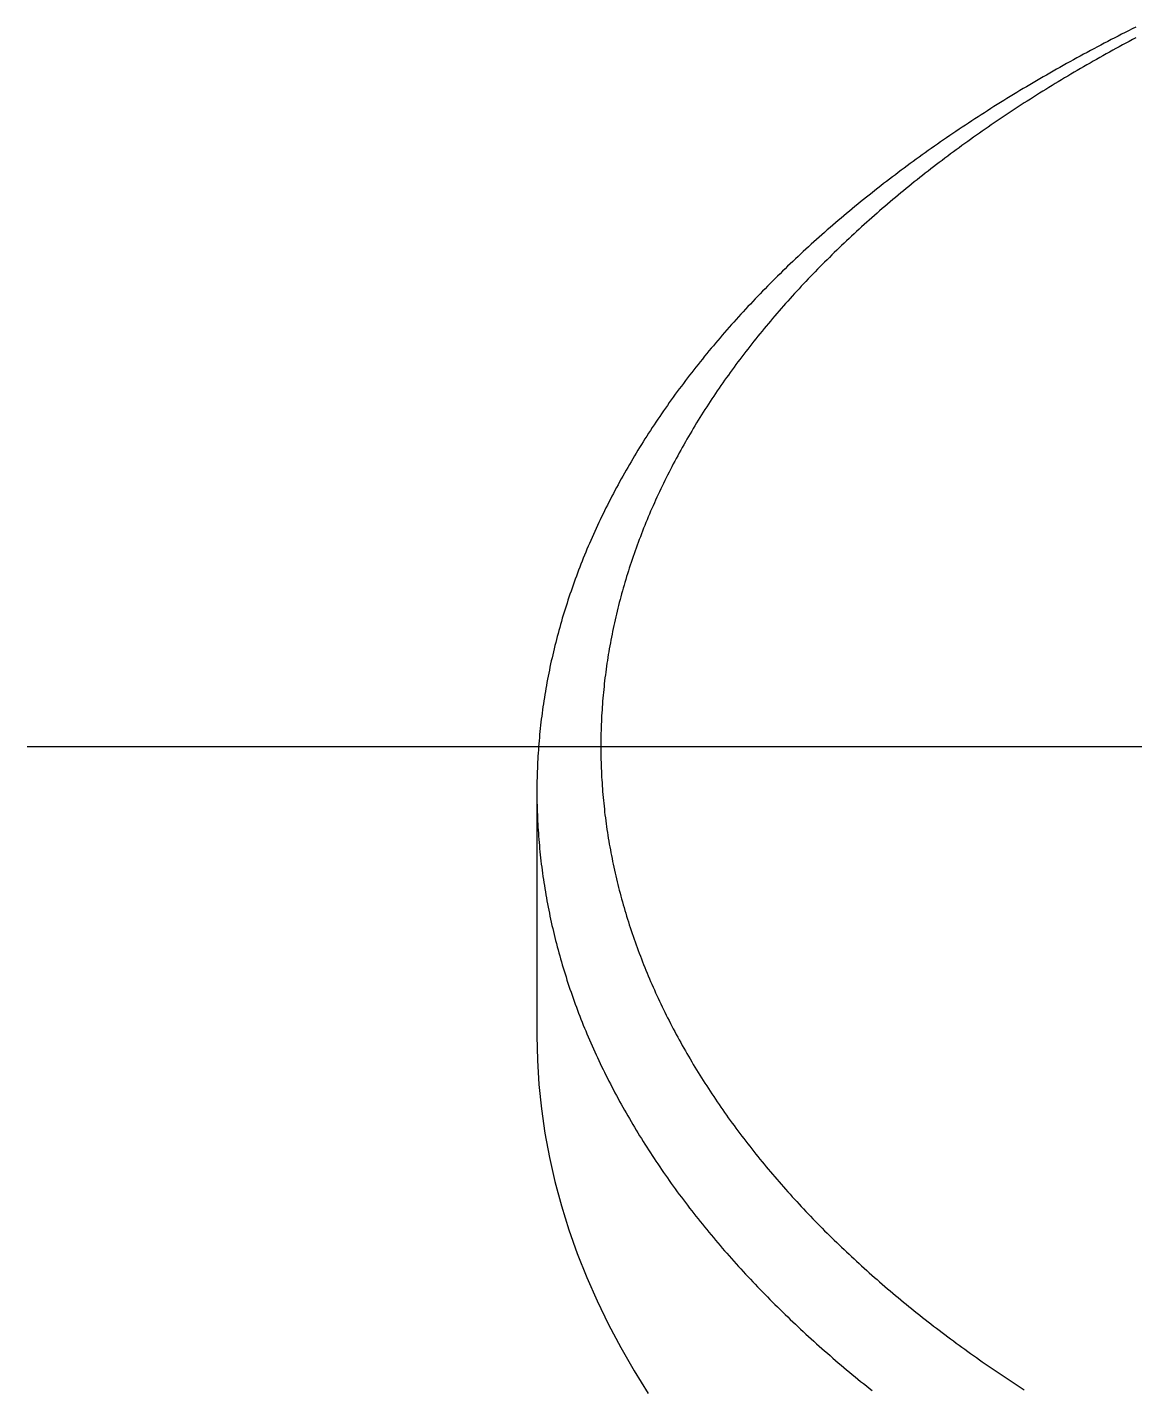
# Model space of a CAD drawing. Extents: x -6.6 to 49.4, y -19.1 to 32.1.
# Drawn here: x 32.43 to 36.76, y 23.88 to 29.2 of the extents above; entities that cross this region are included whole.
import ezdxf

# ---------------------------------------------------------------- set-up
doc = ezdxf.new("R2010")
doc.units = 0
doc.linetypes.add('CENTER', pattern=[50.8, 31.75, -6.35, 6.35, -6.35])
doc.layers.get('0').update_dxf_attribs({"linetype": 'CONTINUOUS'})
doc.layers.add('CENTER', color=1, linetype='CENTER')

msp = doc.modelspace()

# ---------------------------------------------------------------- linework, layer by layer
at = {"color": 7, "linetype": 'CONTINUOUS'}
msp.add_line((34.426522, 26.21579), (34.426522, 25.261196), dxfattribs=at)
at = {"color": 7}
for points in [[(36.7684, 29.205, 0), (36.7546, 29.1981, 0), (36.7409, 29.1912, 0), (36.7272, 29.1843, 0), (36.7135, 29.1774, 0), (36.6999, 29.1704, 0), (36.6862, 29.1634, 0), (36.6726, 29.1564, 0), (36.6591, 29.1493, 0), (36.6455, 29.1422, 0), (36.632, 29.1351, 0), (36.6185, 29.128, 0), (36.605, 29.1209, 0), (36.5916, 29.1137, 0), (36.5782, 29.1065, 0), (36.5648, 29.0993, 0), (36.5514, 29.092, 0), (36.5381, 29.0847, 0), (36.5248, 29.0774, 0), (36.5115, 29.0701, 0), (36.4983, 29.0627, 0), (36.4851, 29.0554, 0), (36.4719, 29.0479, 0), (36.4587, 29.0405, 0), (36.4456, 29.0331, 0), (36.4325, 29.0256, 0), (36.4194, 29.0181, 0), (36.4064, 29.0105, 0), (36.3934, 29.003, 0), (36.3804, 28.9954, 0), (36.3674, 28.9878, 0), (36.3545, 28.9802, 0), (36.3416, 28.9725, 0), (36.3287, 28.9648, 0), (36.3159, 28.9571, 0), (36.3031, 28.9494, 0), (36.2903, 28.9416, 0), (36.2775, 28.9338, 0), (36.2648, 28.926, 0), (36.2521, 28.9182, 0), (36.2395, 28.9103, 0), (36.2268, 28.9024, 0), (36.2142, 28.8945, 0), (36.2017, 28.8866, 0), (36.1891, 28.8786, 0), (36.1766, 28.8706, 0), (36.1642, 28.8626, 0), (36.1517, 28.8546, 0), (36.1393, 28.8465, 0), (36.127, 28.8385, 0), (36.1146, 28.8304, 0), (36.1023, 28.8222, 0), (36.09, 28.8141, 0), (36.0778, 28.8059, 0), (36.0656, 28.7977, 0), (36.0534, 28.7894, 0), (36.0412, 28.7812, 0), (36.0291, 28.7729, 0), (36.017, 28.7646, 0), (36.005, 28.7563, 0), (35.993, 28.7479, 0), (35.981, 28.7395, 0), (35.969, 28.7311, 0), (35.9571, 28.7227, 0), (35.9453, 28.7142, 0), (35.9334, 28.7058, 0), (35.9216, 28.6973, 0), (35.9098, 28.6887, 0), (35.8981, 28.6802, 0), (35.8864, 28.6716, 0), (35.8747, 28.663, 0), (35.8631, 28.6544, 0), (35.8515, 28.6457, 0), (35.8399, 28.637, 0), (35.8284, 28.6283, 0), (35.8169, 28.6196, 0), (35.8054, 28.6109, 0), (35.794, 28.6021, 0), (35.7826, 28.5933, 0), (35.7712, 28.5845, 0), (35.7599, 28.5756, 0), (35.7486, 28.5668, 0), (35.7374, 28.5579, 0), (35.7262, 28.5489, 0), (35.715, 28.54, 0), (35.7038, 28.531, 0), (35.6927, 28.522, 0), (35.6817, 28.513, 0), (35.6706, 28.504, 0), (35.6596, 28.4949, 0), (35.6487, 28.4858, 0), (35.6378, 28.4767, 0), (35.6269, 28.4676, 0), (35.616, 28.4584, 0), (35.6052, 28.4492, 0), (35.5945, 28.44, 0), (35.5837, 28.4308, 0), (35.5731, 28.4215, 0), (35.5624, 28.4122, 0), (35.5518, 28.4029, 0), (35.5412, 28.3936, 0), (35.5307, 28.3842, 0), (35.5202, 28.3748, 0), (35.5097, 28.3654, 0), (35.4993, 28.356, 0), (35.4889, 28.3466, 0), (35.4786, 28.3371, 0), (35.4683, 28.3276, 0), (35.458, 28.3181, 0), (35.4478, 28.3085, 0), (35.4376, 28.2989, 0), (35.4275, 28.2893, 0), (35.4174, 28.2797, 0), (35.4073, 28.2701, 0), (35.3973, 28.2604, 0), (35.3873, 28.2507, 0), (35.3774, 28.241, 0), (35.3675, 28.2313, 0), (35.3577, 28.2215, 0), (35.3478, 28.2117, 0), (35.3381, 28.2019, 0), (35.3283, 28.1921, 0), (35.3187, 28.1822, 0), (35.309, 28.1724, 0), (35.2994, 28.1625, 0), (35.2899, 28.1525, 0), (35.2804, 28.1426, 0), (35.2709, 28.1326, 0), (35.2615, 28.1226, 0), (35.2521, 28.1126, 0), (35.2427, 28.1026, 0), (35.2334, 28.0925, 0), (35.2242, 28.0824, 0), (35.215, 28.0723, 0), (35.2058, 28.0622, 0), (35.1967, 28.0521, 0), (35.1876, 28.0419, 0), (35.1786, 28.0317, 0), (35.1696, 28.0215, 0), (35.1606, 28.0112, 0), (35.1517, 28.001, 0), (35.1429, 27.9907, 0), (35.1341, 27.9804, 0), (35.1253, 27.97, 0), (35.1166, 27.9597, 0), (35.1079, 27.9493, 0), (35.0993, 27.9389, 0), (35.0907, 27.9285, 0), (35.0822, 27.918, 0), (35.0737, 27.9075, 0), (35.0653, 27.8971, 0), (35.0569, 27.8865, 0), (35.0486, 27.876, 0), (35.0403, 27.8654, 0), (35.032, 27.8549, 0), (35.0238, 27.8443, 0), (35.0157, 27.8337, 0), (35.0076, 27.823, 0), (34.9995, 27.8123, 0), (34.9915, 27.8017, 0), (34.9836, 27.791, 0), (34.9757, 27.7802, 0), (34.9678, 27.7695, 0), (34.96, 27.7587, 0), (34.9522, 27.7479, 0), (34.9445, 27.7371, 0), (34.9369, 27.7263, 0), (34.9293, 27.7155, 0), (34.9217, 27.7046, 0), (34.9142, 27.6937, 0), (34.9068, 27.6828, 0), (34.8994, 27.6719, 0), (34.8921, 27.661, 0), (34.8848, 27.65, 0), (34.8775, 27.6391, 0), (34.8703, 27.6281, 0), (34.8632, 27.617, 0), (34.8561, 27.606, 0), (34.8491, 27.595, 0), (34.8421, 27.5839, 0), (34.8352, 27.5728, 0), (34.8283, 27.5617, 0), (34.8215, 27.5506, 0), (34.8147, 27.5395, 0), (34.808, 27.5283, 0), (34.8014, 27.5172, 0), (34.7948, 27.506, 0), (34.7882, 27.4948, 0), (34.7817, 27.4836, 0), (34.7753, 27.4723, 0), (34.7689, 27.4611, 0), (34.7626, 27.4498, 0), (34.7563, 27.4385, 0), (34.7501, 27.4273, 0), (34.7439, 27.4159, 0), (34.7378, 27.4046, 0), (34.7317, 27.3933, 0), (34.7257, 27.3819, 0), (34.7198, 27.3706, 0), (34.7139, 27.3592, 0), (34.708, 27.3478, 0), (34.7023, 27.3364, 0), (34.6966, 27.3249, 0), (34.6909, 27.3135, 0), (34.6853, 27.302, 0), (34.6797, 27.2906, 0), (34.6742, 27.2791, 0), (34.6688, 27.2676, 0), (34.6634, 27.2561, 0), (34.6581, 27.2445, 0), (34.6528, 27.233, 0), (34.6476, 27.2215, 0), (34.6425, 27.2099, 0), (34.6374, 27.1983, 0), (34.6324, 27.1867, 0), (34.6274, 27.1751, 0), (34.6225, 27.1635, 0), (34.6176, 27.1519, 0), (34.6128, 27.1403, 0), (34.6081, 27.1286, 0), (34.6034, 27.1169, 0), (34.5988, 27.1053, 0), (34.5943, 27.0936, 0), (34.5898, 27.0819, 0), (34.5853, 27.0702, 0), (34.5809, 27.0585, 0), (34.5766, 27.0468, 0), (34.5724, 27.035, 0), (34.5682, 27.0233, 0), (34.564, 27.0115, 0), (34.56, 26.9998, 0), (34.556, 26.988, 0), (34.552, 26.9762, 0), (34.5481, 26.9644, 0), (34.5443, 26.9526, 0), (34.5405, 26.9408, 0), (34.5368, 26.929, 0), (34.5331, 26.9172, 0), (34.5295, 26.9053, 0), (34.526, 26.8935, 0), (34.5225, 26.8816, 0), (34.5191, 26.8698, 0), (34.5158, 26.8579, 0), (34.5125, 26.846, 0), (34.5093, 26.8342, 0), (34.5061, 26.8223, 0), (34.503, 26.8104, 0), (34.5, 26.7985, 0), (34.497, 26.7866, 0), (34.4941, 26.7746, 0), (34.4912, 26.7627, 0), (34.4884, 26.7508, 0), (34.4857, 26.7388, 0), (34.483, 26.7269, 0), (34.4804, 26.715, 0), (34.4778, 26.703, 0), (34.4753, 26.691, 0), (34.4729, 26.6791, 0), (34.4705, 26.6671, 0), (34.4682, 26.6551, 0), (34.466, 26.6431, 0), (34.4638, 26.6312, 0), (34.4617, 26.6192, 0), (34.4596, 26.6072, 0), (34.4576, 26.5952, 0), (34.4557, 26.5832, 0), (34.4538, 26.5712, 0), (34.452, 26.5592, 0), (34.4502, 26.5471, 0), (34.4485, 26.5351, 0), (34.4469, 26.5231, 0), (34.4453, 26.5111, 0), (34.4438, 26.499, 0), (34.4424, 26.487, 0), (34.441, 26.475, 0), (34.4397, 26.4629, 0), (34.4385, 26.4509, 0), (34.4373, 26.4388, 0), (34.4361, 26.4268, 0), (34.4351, 26.4148, 0), (34.4341, 26.4027, 0), (34.4331, 26.3907, 0), (34.4322, 26.3786, 0), (34.4314, 26.3665, 0), (34.4307, 26.3545, 0), (34.43, 26.3424, 0), (34.4294, 26.3304, 0), (34.4288, 26.3183, 0), (34.4283, 26.3063, 0), (34.4278, 26.2942, 0), (34.4275, 26.2821, 0), (34.4272, 26.2701, 0), (34.4269, 26.258, 0), (34.4267, 26.2459, 0), (34.4266, 26.2339, 0), (34.4265, 26.2218, 0), (34.4265, 26.2098, 0), (34.4266, 26.1977, 0), (34.4267, 26.1856, 0), (34.4269, 26.1736, 0), (34.4272, 26.1615, 0), (34.4275, 26.1494, 0), (34.4279, 26.1374, 0), (34.4283, 26.1253, 0), (34.4288, 26.1132, 0), (34.4294, 26.1012, 0), (34.43, 26.0891, 0), (34.4307, 26.0771, 0), (34.4314, 26.065, 0), (34.4323, 26.053, 0), (34.4331, 26.0409, 0), (34.4341, 26.0289, 0), (34.4351, 26.0168, 0), (34.4362, 26.0048, 0), (34.4373, 25.9927, 0), (34.4385, 25.9807, 0), (34.4397, 25.9686, 0), (34.441, 25.9566, 0), (34.4424, 25.9446, 0), (34.4439, 25.9325, 0), (34.4454, 25.9205, 0), (34.4469, 25.9085, 0), (34.4485, 25.8964, 0), (34.4502, 25.8844, 0), (34.452, 25.8724, 0), (34.4538, 25.8604, 0), (34.4557, 25.8484, 0), (34.4576, 25.8364, 0), (34.4596, 25.8244, 0), (34.4616, 25.8124, 0), (34.4638, 25.8004, 0), (34.466, 25.7884, 0), (34.4682, 25.7764, 0), (34.4705, 25.7645, 0), (34.4729, 25.7525, 0), (34.4753, 25.7405, 0), (34.4778, 25.7286, 0), (34.4803, 25.7166, 0), (34.483, 25.7047, 0), (34.4856, 25.6927, 0), (34.4884, 25.6808, 0), (34.4912, 25.6689, 0), (34.494, 25.657, 0), (34.4969, 25.645, 0), (34.4999, 25.6331, 0), (34.503, 25.6212, 0), (34.5061, 25.6093, 0), (34.5092, 25.5974, 0), (34.5125, 25.5856, 0), (34.5157, 25.5737, 0), (34.5191, 25.5618, 0), (34.5225, 25.55, 0), (34.526, 25.5381, 0), (34.5295, 25.5263, 0), (34.5331, 25.5144, 0), (34.5368, 25.5026, 0), (34.5405, 25.4908, 0), (34.5442, 25.479, 0), (34.5481, 25.4672, 0), (34.552, 25.4554, 0), (34.5559, 25.4436, 0), (34.56, 25.4318, 0), (34.564, 25.4201, 0), (34.5682, 25.4083, 0), (34.5724, 25.3966, 0), (34.5766, 25.3848, 0), (34.581, 25.3731, 0), (34.5853, 25.3614, 0), (34.5898, 25.3497, 0), (34.5943, 25.338, 0), (34.5988, 25.3263, 0), (34.6035, 25.3146, 0), (34.6081, 25.303, 0), (34.6129, 25.2913, 0), (34.6177, 25.2797, 0), (34.6225, 25.2681, 0), (34.6274, 25.2565, 0), (34.6324, 25.2449, 0), (34.6374, 25.2333, 0), (34.6425, 25.2217, 0), (34.6477, 25.2101, 0), (34.6529, 25.1986, 0), (34.6581, 25.187, 0), (34.6635, 25.1755, 0), (34.6688, 25.164, 0), (34.6743, 25.1525, 0), (34.6798, 25.141, 0), (34.6853, 25.1296, 0), (34.6909, 25.1181, 0), (34.6966, 25.1067, 0), (34.7023, 25.0952, 0), (34.7081, 25.0838, 0), (34.7139, 25.0724, 0), (34.7198, 25.061, 0), (34.7257, 25.0496, 0), (34.7317, 25.0383, 0), (34.7378, 25.027, 0), (34.7439, 25.0156, 0), (34.75, 25.0043, 0), (34.7563, 24.993, 0), (34.7625, 24.9817, 0), (34.7689, 24.9705, 0), (34.7753, 24.9592, 0), (34.7817, 24.948, 0), (34.7882, 24.9368, 0), (34.7947, 24.9256, 0), (34.8013, 24.9144, 0), (34.808, 24.9032, 0), (34.8147, 24.8921, 0), (34.8215, 24.8809, 0), (34.8283, 24.8698, 0), (34.8351, 24.8587, 0), (34.8421, 24.8476, 0), (34.849, 24.8366, 0), (34.8561, 24.8255, 0), (34.8632, 24.8145, 0), (34.8703, 24.8035, 0), (34.8775, 24.7925, 0), (34.8847, 24.7815, 0), (34.892, 24.7706, 0), (34.8994, 24.7596, 0), (34.9068, 24.7487, 0), (34.9142, 24.7378, 0), (34.9217, 24.7269, 0), (34.9293, 24.7161, 0), (34.9369, 24.7052, 0), (34.9445, 24.6944, 0), (34.9522, 24.6836, 0), (34.96, 24.6728, 0), (34.9678, 24.6621, 0), (34.9756, 24.6513, 0), (34.9835, 24.6406, 0), (34.9915, 24.6299, 0), (34.9995, 24.6192, 0), (35.0075, 24.6086, 0), (35.0156, 24.5979, 0), (35.0238, 24.5873, 0), (35.032, 24.5767, 0), (35.0402, 24.5662, 0), (35.0485, 24.5556, 0), (35.0569, 24.5451, 0), (35.0653, 24.5346, 0), (35.0737, 24.5241, 0), (35.0822, 24.5136, 0), (35.0907, 24.5032, 0), (35.0993, 24.4928, 0), (35.1079, 24.4824, 0), (35.1166, 24.472, 0), (35.1253, 24.4616, 0), (35.134, 24.4513, 0), (35.1429, 24.441, 0), (35.1517, 24.4307, 0), (35.1606, 24.4204, 0), (35.1696, 24.4102, 0), (35.1785, 24.4, 0), (35.1876, 24.3898, 0), (35.1967, 24.3796, 0), (35.2058, 24.3694, 0), (35.2149, 24.3593, 0), (35.2242, 24.3492, 0), (35.2334, 24.3391, 0), (35.2427, 24.329, 0), (35.2521, 24.319, 0), (35.2615, 24.309, 0), (35.2709, 24.299, 0), (35.2804, 24.289, 0), (35.2899, 24.2791, 0), (35.2994, 24.2691, 0), (35.309, 24.2592, 0), (35.3187, 24.2493, 0), (35.3284, 24.2395, 0), (35.3381, 24.2297, 0), (35.3479, 24.2198, 0), (35.3577, 24.2101, 0), (35.3675, 24.2003, 0), (35.3774, 24.1905, 0), (35.3874, 24.1808, 0), (35.3974, 24.1711, 0), (35.4074, 24.1615, 0), (35.4174, 24.1518, 0), (35.4275, 24.1422, 0), (35.4377, 24.1326, 0), (35.4479, 24.123, 0), (35.4581, 24.1135, 0), (35.4684, 24.1039, 0), (35.4787, 24.0944, 0), (35.489, 24.085, 0), (35.4994, 24.0755, 0), (35.5098, 24.0661, 0), (35.5203, 24.0567, 0), (35.5308, 24.0473, 0), (35.5413, 24.0379, 0), (35.5519, 24.0286, 0), (35.5625, 24.0193, 0), (35.5731, 24.01, 0), (35.5838, 24.0007, 0), (35.5945, 23.9915, 0), (35.6053, 23.9823, 0), (35.6161, 23.9731, 0), (35.6269, 23.964, 0), (35.6378, 23.9548, 0), (35.6487, 23.9457, 0), (35.6597, 23.9366, 0), (35.6707, 23.9276, 0), (35.6817, 23.9185, 0), (35.6928, 23.9095, 0), (35.7039, 23.9005, 0), (35.715, 23.8916, 0), (35.7262, 23.8826, 0), (35.7374, 23.8737, 0)], [(36.7684, 29.1633, 0), (36.7554, 29.1564, 0), (36.7425, 29.1495, 0), (36.7297, 29.1426, 0), (36.7168, 29.1357, 0), (36.704, 29.1287, 0), (36.6912, 29.1217, 0), (36.6784, 29.1147, 0), (36.6657, 29.1077, 0), (36.653, 29.1006, 0), (36.6403, 29.0935, 0), (36.6276, 29.0864, 0), (36.615, 29.0793, 0), (36.6024, 29.0721, 0), (36.5898, 29.065, 0), (36.5773, 29.0578, 0), (36.5648, 29.0505, 0), (36.5523, 29.0433, 0), (36.5398, 29.036, 0), (36.5274, 29.0287, 0), (36.515, 29.0214, 0), (36.5026, 29.014, 0), (36.4903, 29.0067, 0), (36.478, 28.9993, 0), (36.4657, 28.9919, 0), (36.4534, 28.9844, 0), (36.4412, 28.977, 0), (36.429, 28.9695, 0), (36.4168, 28.962, 0), (36.4047, 28.9544, 0), (36.3926, 28.9469, 0), (36.3805, 28.9393, 0), (36.3685, 28.9317, 0), (36.3565, 28.9241, 0), (36.3445, 28.9164, 0), (36.3325, 28.9087, 0), (36.3206, 28.901, 0), (36.3087, 28.8933, 0), (36.2969, 28.8856, 0), (36.285, 28.8778, 0), (36.2732, 28.87, 0), (36.2615, 28.8622, 0), (36.2498, 28.8543, 0), (36.2381, 28.8465, 0), (36.2264, 28.8386, 0), (36.2148, 28.8307, 0), (36.2032, 28.8228, 0), (36.1916, 28.8148, 0), (36.18, 28.8068, 0), (36.1685, 28.7988, 0), (36.1571, 28.7908, 0), (36.1456, 28.7828, 0), (36.1342, 28.7747, 0), (36.1229, 28.7666, 0), (36.1115, 28.7585, 0), (36.1002, 28.7503, 0), (36.0889, 28.7422, 0), (36.0777, 28.734, 0), (36.0665, 28.7258, 0), (36.0553, 28.7176, 0), (36.0442, 28.7093, 0), (36.0331, 28.701, 0), (36.022, 28.6927, 0), (36.011, 28.6844, 0), (36, 28.6761, 0), (35.989, 28.6677, 0), (35.9781, 28.6593, 0), (35.9672, 28.6509, 0), (35.9563, 28.6425, 0), (35.9455, 28.634, 0), (35.9347, 28.6255, 0), (35.924, 28.617, 0), (35.9133, 28.6085, 0), (35.9026, 28.5999, 0), (35.8919, 28.5914, 0), (35.8813, 28.5828, 0), (35.8707, 28.5741, 0), (35.8602, 28.5655, 0), (35.8497, 28.5568, 0), (35.8392, 28.5481, 0), (35.8288, 28.5394, 0), (35.8184, 28.5307, 0), (35.808, 28.5219, 0), (35.7977, 28.5132, 0), (35.7874, 28.5044, 0), (35.7772, 28.4955, 0), (35.767, 28.4867, 0), (35.7568, 28.4778, 0), (35.7466, 28.4689, 0), (35.7365, 28.46, 0), (35.7265, 28.4511, 0), (35.7165, 28.4421, 0), (35.7065, 28.4332, 0), (35.6965, 28.4242, 0), (35.6866, 28.4151, 0), (35.6768, 28.4061, 0), (35.6669, 28.397, 0), (35.6571, 28.3879, 0), (35.6474, 28.3788, 0), (35.6377, 28.3697, 0), (35.628, 28.3605, 0), (35.6183, 28.3513, 0), (35.6087, 28.3421, 0), (35.5992, 28.3329, 0), (35.5897, 28.3237, 0), (35.5802, 28.3144, 0), (35.5708, 28.3051, 0), (35.5614, 28.2958, 0), (35.552, 28.2865, 0), (35.5427, 28.2771, 0), (35.5334, 28.2678, 0), (35.5242, 28.2584, 0), (35.515, 28.249, 0), (35.5058, 28.2395, 0), (35.4967, 28.2301, 0), (35.4877, 28.2206, 0), (35.4786, 28.2111, 0), (35.4696, 28.2015, 0), (35.4607, 28.192, 0), (35.4518, 28.1824, 0), (35.4429, 28.1728, 0), (35.4341, 28.1632, 0), (35.4253, 28.1536, 0), (35.4166, 28.144, 0), (35.4079, 28.1343, 0), (35.3993, 28.1246, 0), (35.3907, 28.1149, 0), (35.3821, 28.1051, 0), (35.3736, 28.0954, 0), (35.3651, 28.0856, 0), (35.3567, 28.0758, 0), (35.3483, 28.066, 0), (35.34, 28.0561, 0), (35.3317, 28.0463, 0), (35.3234, 28.0364, 0), (35.3152, 28.0265, 0), (35.307, 28.0166, 0), (35.2989, 28.0066, 0), (35.2908, 27.9967, 0), (35.2828, 27.9867, 0), (35.2748, 27.9767, 0), (35.2669, 27.9667, 0), (35.259, 27.9566, 0), (35.2511, 27.9465, 0), (35.2433, 27.9365, 0), (35.2356, 27.9264, 0), (35.2279, 27.9162, 0), (35.2202, 27.9061, 0), (35.2126, 27.8959, 0), (35.205, 27.8857, 0), (35.1975, 27.8755, 0), (35.1901, 27.8653, 0), (35.1826, 27.8551, 0), (35.1753, 27.8448, 0), (35.1679, 27.8346, 0), (35.1607, 27.8243, 0), (35.1534, 27.814, 0), (35.1463, 27.8036, 0), (35.1391, 27.7933, 0), (35.1321, 27.7829, 0), (35.125, 27.7726, 0), (35.118, 27.7622, 0), (35.1111, 27.7518, 0), (35.1042, 27.7413, 0), (35.0974, 27.7309, 0), (35.0906, 27.7204, 0), (35.0839, 27.7099, 0), (35.0772, 27.6995, 0), (35.0706, 27.6889, 0), (35.064, 27.6784, 0), (35.0575, 27.6679, 0), (35.051, 27.6573, 0), (35.0446, 27.6467, 0), (35.0382, 27.6362, 0), (35.0319, 27.6255, 0), (35.0256, 27.6149, 0), (35.0194, 27.6043, 0), (35.0132, 27.5936, 0), (35.0071, 27.583, 0), (35.001, 27.5723, 0), (34.995, 27.5616, 0), (34.9891, 27.5509, 0), (34.9832, 27.5402, 0), (34.9773, 27.5294, 0), (34.9715, 27.5187, 0), (34.9658, 27.5079, 0), (34.9601, 27.4971, 0), (34.9544, 27.4864, 0), (34.9488, 27.4756, 0), (34.9433, 27.4647, 0), (34.9378, 27.4539, 0), (34.9324, 27.4431, 0), (34.927, 27.4322, 0), (34.9217, 27.4213, 0), (34.9164, 27.4105, 0), (34.9112, 27.3996, 0), (34.9061, 27.3887, 0), (34.901, 27.3777, 0), (34.8959, 27.3668, 0), (34.8909, 27.3559, 0), (34.886, 27.3449, 0), (34.8811, 27.3339, 0), (34.8763, 27.323, 0), (34.8715, 27.312, 0), (34.8668, 27.301, 0), (34.8621, 27.29, 0), (34.8575, 27.279, 0), (34.853, 27.2679, 0), (34.8485, 27.2569, 0), (34.8441, 27.2458, 0), (34.8397, 27.2348, 0), (34.8354, 27.2237, 0), (34.8311, 27.2126, 0), (34.8269, 27.2015, 0), (34.8228, 27.1904, 0), (34.8187, 27.1793, 0), (34.8146, 27.1682, 0), (34.8107, 27.157, 0), (34.8067, 27.1459, 0), (34.8029, 27.1348, 0), (34.7991, 27.1236, 0), (34.7953, 27.1124, 0), (34.7916, 27.1013, 0), (34.788, 27.0901, 0), (34.7844, 27.0789, 0), (34.7809, 27.0677, 0), (34.7775, 27.0565, 0), (34.7741, 27.0453, 0), (34.7707, 27.0341, 0), (34.7674, 27.0229, 0), (34.7642, 27.0116, 0), (34.761, 27.0004, 0), (34.7579, 26.9891, 0), (34.7549, 26.9779, 0), (34.7519, 26.9666, 0), (34.7489, 26.9554, 0), (34.746, 26.9441, 0), (34.7432, 26.9328, 0), (34.7404, 26.9215, 0), (34.7377, 26.9102, 0), (34.7351, 26.8989, 0), (34.7325, 26.8876, 0), (34.73, 26.8763, 0), (34.7275, 26.865, 0), (34.7251, 26.8537, 0), (34.7227, 26.8424, 0), (34.7204, 26.831, 0), (34.7182, 26.8197, 0), (34.716, 26.8084, 0), (34.7138, 26.797, 0), (34.7118, 26.7857, 0), (34.7098, 26.7743, 0), (34.7078, 26.763, 0), (34.7059, 26.7516, 0), (34.7041, 26.7403, 0), (34.7023, 26.7289, 0), (34.7006, 26.7175, 0), (34.6989, 26.7061, 0), (34.6973, 26.6948, 0), (34.6958, 26.6834, 0), (34.6943, 26.672, 0), (34.6929, 26.6606, 0), (34.6915, 26.6492, 0), (34.6902, 26.6378, 0), (34.689, 26.6264, 0), (34.6878, 26.6151, 0), (34.6867, 26.6037, 0), (34.6856, 26.5923, 0), (34.6846, 26.5809, 0), (34.6837, 26.5694, 0), (34.6828, 26.558, 0), (34.6819, 26.5466, 0), (34.6812, 26.5352, 0), (34.6804, 26.5238, 0), (34.6798, 26.5124, 0), (34.6792, 26.501, 0), (34.6787, 26.4896, 0), (34.6782, 26.4782, 0), (34.6778, 26.4668, 0), (34.6774, 26.4553, 0), (34.6771, 26.4439, 0), (34.6769, 26.4325, 0), (34.6767, 26.4211, 0), (34.6766, 26.4097, 0), (34.6765, 26.3983, 0), (34.6765, 26.3869, 0), (34.6766, 26.3754, 0), (34.6767, 26.364, 0), (34.6769, 26.3526, 0), (34.6771, 26.3412, 0), (34.6774, 26.3298, 0), (34.6778, 26.3184, 0), (34.6782, 26.3069, 0), (34.6787, 26.2955, 0), (34.6792, 26.2841, 0), (34.6798, 26.2727, 0), (34.6805, 26.2613, 0), (34.6812, 26.2499, 0), (34.682, 26.2385, 0), (34.6828, 26.2271, 0), (34.6837, 26.2157, 0), (34.6846, 26.2043, 0), (34.6856, 26.1929, 0), (34.6867, 26.1815, 0), (34.6878, 26.1701, 0), (34.689, 26.1587, 0), (34.6903, 26.1473, 0), (34.6916, 26.1359, 0), (34.6929, 26.1245, 0), (34.6943, 26.1131, 0), (34.6958, 26.1017, 0), (34.6974, 26.0904, 0), (34.699, 26.079, 0), (34.7006, 26.0676, 0), (34.7023, 26.0562, 0), (34.7041, 26.0449, 0), (34.7059, 26.0335, 0), (34.7078, 26.0222, 0), (34.7098, 26.0108, 0), (34.7118, 25.9995, 0), (34.7138, 25.9881, 0), (34.716, 25.9768, 0), (34.7181, 25.9654, 0), (34.7204, 25.9541, 0), (34.7227, 25.9428, 0), (34.725, 25.9314, 0), (34.7275, 25.9201, 0), (34.7299, 25.9088, 0), (34.7325, 25.8975, 0), (34.7351, 25.8862, 0), (34.7377, 25.8749, 0), (34.7404, 25.8636, 0), (34.7432, 25.8523, 0), (34.746, 25.8411, 0), (34.7489, 25.8298, 0), (34.7518, 25.8185, 0), (34.7548, 25.8073, 0), (34.7579, 25.796, 0), (34.761, 25.7848, 0), (34.7642, 25.7735, 0), (34.7674, 25.7623, 0), (34.7707, 25.7511, 0), (34.774, 25.7399, 0), (34.7774, 25.7286, 0), (34.7809, 25.7174, 0), (34.7844, 25.7062, 0), (34.788, 25.6951, 0), (34.7916, 25.6839, 0), (34.7953, 25.6727, 0), (34.7991, 25.6615, 0), (34.8029, 25.6504, 0), (34.8067, 25.6392, 0), (34.8107, 25.6281, 0), (34.8146, 25.617, 0), (34.8187, 25.6058, 0), (34.8228, 25.5947, 0), (34.8269, 25.5836, 0), (34.8311, 25.5725, 0), (34.8354, 25.5614, 0), (34.8397, 25.5504, 0), (34.8441, 25.5393, 0), (34.8485, 25.5283, 0), (34.853, 25.5172, 0), (34.8576, 25.5062, 0), (34.8622, 25.4952, 0), (34.8668, 25.4842, 0), (34.8715, 25.4732, 0), (34.8763, 25.4622, 0), (34.8811, 25.4512, 0), (34.886, 25.4402, 0), (34.891, 25.4293, 0), (34.8959, 25.4183, 0), (34.901, 25.4074, 0), (34.9061, 25.3965, 0), (34.9112, 25.3856, 0), (34.9165, 25.3747, 0), (34.9217, 25.3638, 0), (34.927, 25.3529, 0), (34.9324, 25.3421, 0), (34.9378, 25.3312, 0), (34.9433, 25.3204, 0), (34.9488, 25.3096, 0), (34.9544, 25.2988, 0), (34.9601, 25.288, 0), (34.9658, 25.2772, 0), (34.9715, 25.2664, 0), (34.9773, 25.2557, 0), (34.9832, 25.2449, 0), (34.9891, 25.2342, 0), (34.995, 25.2235, 0), (35.001, 25.2128, 0), (35.0071, 25.2021, 0), (35.0132, 25.1915, 0), (35.0194, 25.1808, 0), (35.0256, 25.1702, 0), (35.0319, 25.1596, 0), (35.0382, 25.149, 0), (35.0445, 25.1384, 0), (35.051, 25.1278, 0), (35.0574, 25.1172, 0), (35.064, 25.1067, 0), (35.0705, 25.0962, 0), (35.0772, 25.0857, 0), (35.0839, 25.0752, 0), (35.0906, 25.0647, 0), (35.0974, 25.0542, 0), (35.1042, 25.0438, 0), (35.1111, 25.0334, 0), (35.118, 25.0229, 0), (35.125, 25.0125, 0), (35.132, 25.0022, 0), (35.1391, 24.9918, 0), (35.1462, 24.9815, 0), (35.1534, 24.9711, 0), (35.1606, 24.9608, 0), (35.1679, 24.9505, 0), (35.1752, 24.9403, 0), (35.1826, 24.93, 0), (35.19, 24.9198, 0), (35.1975, 24.9096, 0), (35.205, 24.8994, 0), (35.2126, 24.8892, 0), (35.2202, 24.879, 0), (35.2279, 24.8689, 0), (35.2356, 24.8588, 0), (35.2433, 24.8487, 0), (35.2511, 24.8386, 0), (35.259, 24.8286, 0), (35.2669, 24.8185, 0), (35.2748, 24.8085, 0), (35.2828, 24.7985, 0), (35.2908, 24.7885, 0), (35.2989, 24.7786, 0), (35.307, 24.7686, 0), (35.3152, 24.7587, 0), (35.3234, 24.7488, 0), (35.3316, 24.7389, 0), (35.3399, 24.7291, 0), (35.3483, 24.7192, 0), (35.3567, 24.7094, 0), (35.3651, 24.6996, 0), (35.3736, 24.6898, 0), (35.3821, 24.6801, 0), (35.3906, 24.6703, 0), (35.3992, 24.6606, 0), (35.4079, 24.6509, 0), (35.4166, 24.6412, 0), (35.4253, 24.6316, 0), (35.4341, 24.622, 0), (35.4429, 24.6123, 0), (35.4518, 24.6027, 0), (35.4607, 24.5932, 0), (35.4696, 24.5836, 0), (35.4786, 24.5741, 0), (35.4877, 24.5646, 0), (35.4967, 24.5551, 0), (35.5059, 24.5456, 0), (35.515, 24.5362, 0), (35.5242, 24.5268, 0), (35.5334, 24.5174, 0), (35.5427, 24.508, 0), (35.552, 24.4986, 0), (35.5614, 24.4893, 0), (35.5708, 24.48, 0), (35.5802, 24.4707, 0), (35.5897, 24.4614, 0), (35.5992, 24.4522, 0), (35.6088, 24.443, 0), (35.6184, 24.4337, 0), (35.628, 24.4246, 0), (35.6377, 24.4154, 0), (35.6474, 24.4063, 0), (35.6572, 24.3972, 0), (35.667, 24.3881, 0), (35.6768, 24.379, 0), (35.6867, 24.3699, 0), (35.6966, 24.3609, 0), (35.7066, 24.3519, 0), (35.7165, 24.3429, 0), (35.7266, 24.334, 0), (35.7366, 24.325, 0), (35.7467, 24.3161, 0), (35.7569, 24.3072, 0), (35.767, 24.2984, 0), (35.7772, 24.2895, 0), (35.7875, 24.2807, 0), (35.7978, 24.2719, 0), (35.8081, 24.2631, 0), (35.8184, 24.2544, 0), (35.8288, 24.2457, 0), (35.8393, 24.237, 0), (35.8497, 24.2283, 0), (35.8602, 24.2196, 0), (35.8708, 24.211, 0), (35.8813, 24.2024, 0), (35.8919, 24.1938, 0), (35.9026, 24.1852, 0), (35.9133, 24.1766, 0), (35.924, 24.1681, 0), (35.9347, 24.1596, 0), (35.9455, 24.1511, 0), (35.9564, 24.1427, 0), (35.9672, 24.1342, 0), (35.9781, 24.1258, 0), (35.989, 24.1174, 0), (36, 24.1091, 0), (36.011, 24.1007, 0), (36.022, 24.0924, 0), (36.0331, 24.0841, 0), (36.0442, 24.0758, 0), (36.0553, 24.0676, 0), (36.0665, 24.0593, 0), (36.0777, 24.0511, 0), (36.0889, 24.0429, 0), (36.1002, 24.0348, 0), (36.1115, 24.0266, 0), (36.1229, 24.0185, 0), (36.1342, 24.0104, 0), (36.1456, 24.0024, 0), (36.1571, 23.9943, 0), (36.1685, 23.9863, 0), (36.18, 23.9783, 0), (36.1916, 23.9703, 0), (36.2032, 23.9624, 0), (36.2148, 23.9544, 0), (36.2264, 23.9465, 0), (36.2381, 23.9386, 0), (36.2498, 23.9308, 0), (36.2615, 23.9229, 0), (36.2732, 23.9151, 0), (36.285, 23.9073, 0), (36.2969, 23.8996, 0), (36.3087, 23.8918, 0), (36.3206, 23.8841, 0), (36.3325, 23.8764, 0)]]:
    msp.add_polyline3d(points, dxfattribs=at)
at = {"color": 7, "linetype": 'CONTINUOUS'}
msp.add_polyline3d([(34.4265, 25.2612, 0), (34.4285, 25.1658, 0), (34.4344, 25.0704, 0), (34.4441, 24.9751, 0), (34.4578, 24.88, 0), (34.4754, 24.7851, 0), (34.4969, 24.6905, 0), (34.5222, 24.5963, 0), (34.5514, 24.5025, 0), (34.5845, 24.4091, 0), (34.6213, 24.3162, 0), (34.662, 24.2239, 0), (34.7064, 24.1323, 0), (34.7546, 24.0413, 0), (34.8065, 23.951, 0), (34.8621, 23.8615, 0)], dxfattribs=at)
at = {"layer": 'CENTER', "color": 1, "linetype": 'CENTER'}
msp.add_line((32.433262, 26.392555), (49.419933, 26.392555), dxfattribs=at)

doc.saveas('drawing.dxf')
